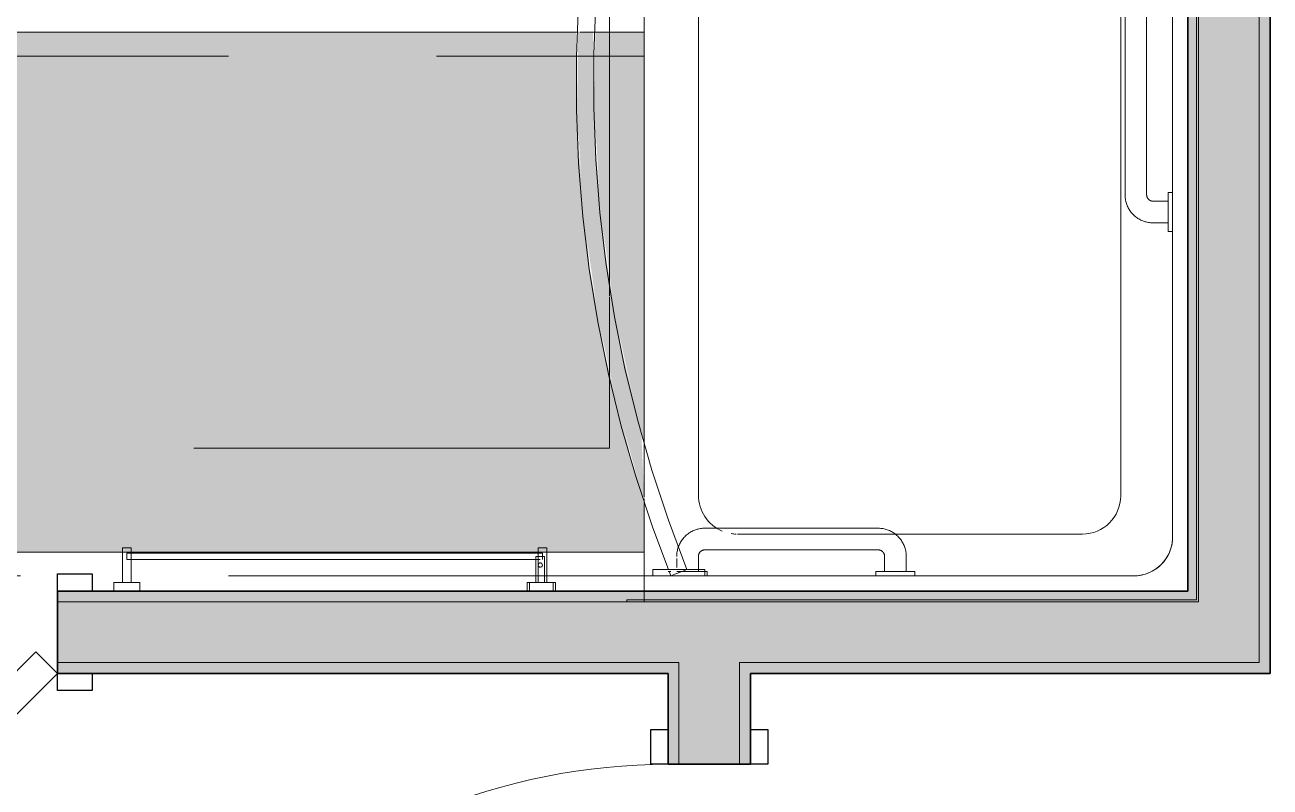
# Model space of a CAD drawing. Header units: inches. Extents: x 6 to 8416, y -388 to 6104.
# Drawn here: x 7465.8 to 7537.7, y 1083.9 to 1127.9 of the extents above; entities that cross this region are included whole.
import ezdxf

# ---------------------------------------------------------------- set-up
doc = ezdxf.new("R2010")
doc.units = ezdxf.units.IN
doc.header["$MEASUREMENT"] = 0
doc.linetypes.add('Dash 1_16_', pattern=[48, 24, -24])
doc.linetypes.add('Hidden 1_16_', pattern=[36, 24, -12])
for name, color, linetype, lineweight in [('A-DOOR', 31, 'Continuous', 18), ('A-DOOR-FRAM', 31, 'Continuous', 25), ('A-GENM', 13, 'Continuous', 18), ('A-WALL', 113, 'Continuous', 25), ('A-WALL-PATT', 111, 'Continuous', 35), ('I-WALL', 2, 'Continuous', 25), ('P-SANR-FIXT', 6, 'Continuous', 18), ('Q-SPCQ', 91, 'Continuous', 18)]:
    doc.layers.add(name, color=color, linetype=linetype, lineweight=lineweight)

# ---------------------------------------------------------------- blocks, each defined once
blk = doc.blocks.new('GM BA Shower-Unit-Tub-Prefab-ICC ADA-AM - ICC Type B_ Option A Forward_ 60_W x 32_D-2224280-LEVEL 3 - PLAN Copy 1 Copy 1')
at = {"layer": 'A-GENM'}
blk.add_line((59.375, -32), (60, -32), dxfattribs=at)
blk = doc.blocks.new('PL BA Toilet-Unit-Two Piece-ICC ADA-AM - ICC Type B_ Side Approach_ Swing Up Bar-V922-LEVEL 3 - PLAN Copy 1 Copy 1')
at = {"layer": 'A-GENM', "linetype": 'Hidden 1_16_', "lineweight": 9}
for p, q in [((0, 56), (48, 56)), ((0, 56), (0, 51.974)), ((0, 51.923), (0, 47.263)), ((0, 47.204), (0, 46.672)), ((0, 46.672), (0, 23.078))]:
    blk.add_line(p, q, dxfattribs=at)
blk = doc.blocks.new('GM Clearance-Rect-AM - 30_ x 48_  - A117 2017 Existing _ Type B _ A117 2009 _ CBC-V986-LEVEL 3 - PLAN Copy 1 Copy 1')
at = {"layer": 'A-GENM', "linetype": 'Hidden 1_16_', "lineweight": 9, "transparency": 33554560}
h = blk.add_hatch(color=256, dxfattribs=at)
h.paths.add_polyline_path([(15, -30.089), (14.75, -30.089), (14.75, -29.656), (15, -29.656), (15, -6.089), (14.75, -6.089), (14.75, -5.656), (15, -5.656), (15, 0), (11.777, -0.051), (9.674, -0.744), (3.467, -2.289), (-1.424, -3.155), (-8.171, -3.783), (-13.109, -3.896), (-15, -3.933), (-15, -48), (15, -48)])
h.paths.add_polyline_path([(8.6, 0), (-15, 0), (-15, -2.824), (-10.45, -2.869), (-4.679, -2.522), (1.585, -1.633), (7.063, -0.418), (8.205, -0.107)])
h = blk.add_hatch(color=256, dxfattribs=at)
h.paths.add_polyline_path([(15, -29.845), (15, -29.656), (14.75, -29.656), (14.75, -30.089), (15, -30.062), (15, -29.872)])
h.paths.add_polyline_path([(15, -6.062), (15, -5.656), (14.75, -5.656), (14.75, -6.089), (15, -6.089)])
h.paths.add_polyline_path([(11.922, 0), (7.953, -0.176), (3.467, -1.272), (-2.174, -2.235), (-7.811, -2.769), (-12.992, -2.9), (-15, -2.958), (-15, -3.824), (-9.98, -3.852), (-4.314, -3.486), (1.607, -2.646), (6.775, -1.493), (11.363, -0.219), (11.777, -0.051)])
at = {"layer": 'A-GENM', "linetype": 'Hidden 1_16_', "lineweight": 9}
for p, q in [((-15, -2.824), (-15, 0)), ((-15, 0), (8.6, 0)), ((8.6, 0), (-15, 0)), ((-15, 0), (-15, -2.824)), ((-15, -2.824), (-15, 0)), ((-15, 0), (8.6, 0)), ((8.6, 0), (9.023, 0)), ((9.023, 0), (8.6, 0)), ((8.6, 0), (9.023, 0)), ((9.075, 0), (11.841, 0)), ((11.841, 0), (9.075, 0)), ((9.075, 0), (11.841, 0)), ((11.922, 0), (15, 0)), ((15, 0), (11.922, 0)), ((11.922, 0), (15, 0)), ((15, 0), (15, -5.656)), ((15, -5.656), (15, 0)), ((15, 0), (15, -5.656)), ((-15, -3.378), (-15, -2.824)), ((-15, -2.824), (-15, -3.378)), ((-15, -3.378), (-15, -2.824)), ((-15, -3.714), (-15, -3.38)), ((-15, -3.38), (-15, -3.714)), ((-15, -3.714), (-15, -3.38)), ((-15, -48), (-15, -3.821)), ((-15, -3.821), (-15, -48)), ((-15, -48), (-15, -3.821)), ((15, -5.656), (15, -5.845)), ((15, -5.845), (15, -5.656)), ((15, -5.656), (15, -5.845)), ((15, -5.872), (15, -6.062)), ((15, -6.062), (15, -5.872)), ((15, -5.872), (15, -6.062)), ((15, -6.062), (15, -29.656)), ((15, -29.656), (15, -6.062)), ((15, -6.062), (15, -29.656)), ((15, -29.656), (15, -29.845)), ((15, -29.845), (15, -29.656)), ((15, -29.656), (15, -29.845)), ((15, -29.872), (15, -30.062)), ((15, -30.062), (15, -29.872)), ((15, -29.872), (15, -30.062)), ((15, -30.062), (15, -48)), ((15, -48), (15, -30.062)), ((15, -30.062), (15, -48)), ((15, -48), (-15, -48)), ((-15, -48), (15, -48)), ((15, -48), (-15, -48))]:
    blk.add_line(p, q, dxfattribs=at)
blk = doc.blocks.new('SE BA Towel Bar-AM - 2_-0_ W x 2 1_2_ D_ 48_ AFF-V987-LEVEL 3 - PLAN Copy 1 Copy 1')
at = {"layer": 'Q-SPCQ'}
for p, q in [((-12.75, 0), (-12, 0)), ((-12.75, 0), (-12, 0)), ((-12, 0), (-11.25, 0)), ((-12, 0), (-11.25, 0)), ((11.25, 0), (11.25, -0.5)), ((11.25, 0), (12, 0)), ((11.25, 0), (12, 0)), ((12, 0), (12.75, 0)), ((12, 0), (12.75, 0)), ((12.75, -0.5), (12.75, 0)), ((-12.75, 0), (-12.75, -0.5)), ((-12.75, -0.5), (-12.098, -0.5)), ((-12.25, -0.5), (-12.25, -2.5)), ((-12.25, -0.5), (-12.217, -0.5)), ((-11.859, -0.5), (-11.634, -0.5)), ((-11.783, -0.5), (-11.75, -0.5)), ((-11.75, -2), (-11.75, -0.5)), ((-11.634, -0.5), (-11.25, -0.5)), ((-11.25, -0.5), (-11.25, 0)), ((11.25, -0.5), (12, -0.5)), ((11.75, -0.5), (11.75, -2.5)), ((11.75, -0.5), (12, -0.5)), ((11.764, -0.5), (12, -0.5)), ((11.783, -0.5), (12, -0.5)), ((12, -0.5), (12.217, -0.5)), ((12, -0.5), (12.25, -0.5)), ((12, -0.5), (12.236, -0.5)), ((12, -0.5), (12.75, -0.5)), ((12.25, -2.5), (12.25, -0.5)), ((-12, -1.813), (-12, -1.819)), ((-12, -1.813), (-12, -2)), ((-12, -1.819), (-12, -1.838)), ((-12, -1.838), (-12, -1.867)), ((-12, -1.867), (-12, -1.906)), ((-12, -1.906), (-12, -1.951)), ((-12, -1.951), (-12, -2)), ((-12, -2), (-12, -2.049)), ((-12, -2), (-12, -2.049)), ((-12, -2.049), (-12, -2.094)), ((-12, -2.049), (-12, -2.094)), ((-12, -2.094), (-12, -2.133)), ((-12, -2.094), (-12, -2.133)), ((-12, -2.133), (-12, -2.162)), ((-12, -2.133), (-12, -2.162)), ((-11.683, -1.813), (-11.872, -1.813)), ((-11.75, -2.5), (-11.75, -2)), ((12, -1.813), (-11.683, -1.813)), ((12, -1.819), (12, -1.813)), ((12, -1.819), (12, -1.813)), ((12, -1.838), (12, -1.819)), ((12, -1.838), (12, -1.819)), ((12, -1.867), (12, -1.838)), ((12, -1.867), (12, -1.838)), ((12, -1.906), (12, -1.867)), ((12, -1.906), (12, -1.867)), ((12, -1.951), (12, -1.906)), ((12, -1.951), (12, -1.906)), ((12, -2), (12, -1.951)), ((12, -2), (12, -1.951)), ((12, -2.049), (12, -2)), ((12, -2.049), (12, -2)), ((12, -2.094), (12, -2.049)), ((12, -2.094), (12, -2.049)), ((12, -2.133), (12, -2.094)), ((12, -2.133), (12, -2.094)), ((12, -2.162), (12, -2.133)), ((12, -2.162), (12, -2.133)), ((-12, -2.5), (-12.25, -2.5)), ((-12, -2.5), (-12.217, -2.5)), ((-12, -2.162), (-12, -2.181)), ((-12, -2.162), (-12, -2.181)), ((-12, -2.181), (-12, -2.188)), ((-12, -2.181), (-12, -2.188)), ((-12, -2.188), (12, -2.188)), ((-11.783, -2.5), (-12, -2.5)), ((-11.75, -2.5), (-12, -2.5)), ((12, -2.5), (11.75, -2.5)), ((12, -2.5), (11.783, -2.5)), ((12, -2.181), (12, -2.162)), ((12, -2.181), (12, -2.162)), ((12, -2.188), (12, -2.181)), ((12, -2.188), (12, -2.181)), ((12.217, -2.5), (12, -2.5)), ((12.25, -2.5), (12, -2.5))]:
    blk.add_line(p, q, dxfattribs=at)
blk = doc.blocks.new('z Nested-Shower Surround-Tub-Prefab - Variable-V989-LEVEL 3 - PLAN Copy 1 Copy 1')
at = {"layer": 'A-GENM'}
for p, q in [((60, 0), (0, 0)), ((0, 0), (60, 0)), ((60, -32), (60, 0)), ((60, 0), (60, -0.625)), ((60, -0.625), (60, -32)), ((56.25, -1.5), (3.75, -1.5)), ((3.75, -1.5), (56.25, -1.5)), ((56.25, -1.5), (3.75, -1.5)), ((58.5, -29.25), (58.5, -3.75)), ((58.5, -3.75), (58.5, -29.25)), ((58.5, -29.25), (58.5, -3.75)), ((53.877, -4.5), (6.371, -4.5)), ((56.089, -6.712), (56.089, -18.5)), ((56.089, -18.5), (56.089, -26.623)), ((53.839, -28.873), (6.409, -28.873)), ((58.5, -30.75), (58.5, -29.25)), ((58.5, -29.25), (58.5, -30.75)), ((58.5, -30.75), (58.5, -29.25)), ((58.5, -32), (58.5, -30.75)), ((58.5, -30.75), (58.5, -32)), ((58.5, -32), (58.5, -30.75)), ((9.275, -32), (27.125, -32)), ((27.125, -32), (50.725, -32)), ((50.725, -32), (51.148, -32)), ((51.2, -32), (53.966, -32)), ((54.047, -32), (57.125, -32)), ((57.125, -32), (58.5, -32)), ((58.5, -32), (60, -32)), ((59.375, -32), (58.5, -32)), ((59.875, -32), (59.375, -32))]:
    blk.add_line(p, q, dxfattribs=at)
at = {"layer": 'A-GENM', "lineweight": 9}
for p, q in [((60, 0), (0, 0)), ((0, 0), (60, 0)), ((0.125, -0.125), (59.875, -0.125)), ((59.687, -0.125), (0.313, -0.125)), ((59.875, -0.125), (59.875, -33)), ((59.875, -0.625), (59.875, -0.313)), ((59.875, -32), (59.875, -0.625)), ((60, -33), (60, 0)), ((60, 0), (60, -0.625)), ((60, -0.625), (60, -32)), ((59.875, -33), (59.875, -32)), ((60, -32), (60, -33)), ((59.875, -33), (60, -33)), ((60, -33), (59.875, -33))]:
    blk.add_line(p, q, dxfattribs=at)
at = {"layer": 'A-GENM'}
for centre, radius, start, end in [((56.25, -3.75), 2.25, 69.97132, 90), ((56.25, -3.75), 2.25, 0, 90), ((56.25, -3.75), 2.25, 69.97132, 90), ((56.25, -3.75), 2.25, 65.02868, 69.97132), ((56.25, -3.75), 2.25, 65.02868, 69.97132), ((56.25, -3.75), 2.25, 24.97132, 65.02868), ((56.25, -3.75), 2.25, 24.97132, 65.02868), ((56.25, -3.75), 2.25, 20.02868, 24.97132), ((56.25, -3.75), 2.25, 20.02868, 24.97132), ((56.25, -3.75), 2.25, 0, 20.02868), ((56.25, -3.75), 2.25, 0, 20.02868), ((53.877, -6.712), 2.212, 0, 90), ((53.839, -26.623), 2.25, 350.70084, 358.17134), ((53.839, -26.623), 2.25, 270, 336.98712)]:
    blk.add_arc(centre, radius, start, end, dxfattribs=at)
blk = doc.blocks.new('z Nested-Shower Grab Bars - Variable-V727-LEVEL 3 - PLAN Copy 1 Copy 1')
at = {"layer": 'A-GENM', "linetype": 'Dash 1_16_', "lineweight": 9}
for p, q in [((34.875, 0), (34.875, -0.25)), ((37.125, 0), (34.875, 0)), ((37.125, 0), (34.875, 0)), ((34.875, 0), (34.875, -0.25)), ((37.125, 0), (34.875, 0)), ((37.125, 0), (34.875, 0)), ((34.875, -0.25), (35.687, -0.25)), ((34.875, -0.25), (35.687, -0.25)), ((34.875, -0.25), (35.687, -0.25)), ((34.875, -0.25), (37.125, -0.25)), ((35.375, -0.25), (35.375, -1.125)), ((35.688, -0.25), (35.375, -0.25)), ((35.688, -0.25), (35.375, -0.25)), ((35.375, -0.25), (35.375, -1.125)), ((35.688, -0.25), (35.375, -0.25)), ((36.625, -0.25), (35.375, -0.25)), ((35.838, -0.25), (35.688, -0.25)), ((36.313, -0.25), (35.688, -0.25)), ((36.313, -0.25), (35.688, -0.25)), ((36, -0.25), (35.838, -0.25)), ((36.162, -0.25), (36, -0.25)), ((36.313, -0.25), (36.162, -0.25)), ((36.313, -0.25), (37.125, -0.25)), ((36.313, -0.25), (37.125, -0.25)), ((36.625, -0.25), (36.313, -0.25)), ((36.625, -0.25), (36.313, -0.25)), ((36.313, -0.25), (37.125, -0.25)), ((36.625, -0.25), (36.313, -0.25)), ((36.625, -1.125), (36.625, -0.25)), ((36.625, -1.125), (36.625, -0.25)), ((37.125, -0.25), (37.125, 0)), ((37.125, -0.25), (37.125, 0)), ((35, -1.5), (13, -1.5)), ((35, -1.5), (13, -1.5)), ((13, -2.75), (35, -2.75)), ((13, -2.75), (35, -2.75)), ((57, -14.875), (56.75, -14.875)), ((56.75, -14.875), (56.75, -17.125)), ((56.75, -14.875), (56.75, -15.687)), ((57, -17.125), (57, -14.875)), ((57, -17.125), (57, -14.875)), ((56.75, -15.375), (55.875, -15.375)), ((56.75, -16.625), (56.75, -15.375)), ((56.75, -15.688), (56.75, -15.375)), ((56.75, -16.313), (56.75, -15.688)), ((56.75, -16.313), (56.75, -17.125)), ((56.75, -16.625), (56.75, -16.313)), ((54.25, -17), (54.25, -27)), ((55.5, -27), (55.5, -17)), ((55.875, -16.625), (56.75, -16.625)), ((56.75, -17.125), (57, -17.125)), ((57, -26.875), (56.75, -26.875)), ((56.75, -26.875), (56.75, -27.709)), ((56.75, -26.875), (56.75, -27.687)), ((57, -27.709), (57, -26.875)), ((57, -27.709), (57, -26.875)), ((56.75, -27.375), (55.875, -27.375)), ((56.75, -27.688), (56.75, -27.375)), ((56.75, -27.688), (56.75, -27.375)), ((56.75, -27.838), (56.75, -27.688)), ((56.75, -27.838), (56.75, -27.688)), ((56.75, -28), (56.75, -27.838)), ((56.75, -28), (56.75, -27.838)), ((56.75, -28.162), (56.75, -28)), ((56.75, -28.162), (56.75, -28)), ((57, -28), (57, -27.749)), ((57, -28), (57, -27.749)), ((55.472, -28.574), (55.535, -28.589)), ((55.728, -28.618), (55.792, -28.623)), ((55.998, -28.625), (56.516, -28.625)), ((56.75, -28.313), (56.75, -28.162)), ((56.75, -28.313), (56.75, -28.162)), ((56.75, -28.442), (56.75, -28.313)), ((56.75, -28.442), (56.75, -28.313)), ((56.75, -28.541), (56.75, -28.442)), ((56.75, -28.541), (56.75, -28.442)), ((56.75, -28.604), (56.75, -28.541)), ((56.75, -28.604), (56.75, -28.541)), ((56.75, -28.625), (56.75, -28.604)), ((56.75, -28.625), (56.75, -28.604)), ((57, -28.291), (57, -28.113)), ((57, -28.291), (57, -28.113)), ((57, -28.503), (57, -28.291)), ((57, -28.503), (57, -28.291)), ((57, -28.795), (57, -28.563)), ((57, -28.795), (57, -28.563)), ((56.75, -28.974), (56.75, -29.087)), ((56.75, -28.974), (56.75, -29.087)), ((56.75, -29.087), (56.75, -29.125)), ((56.75, -29.087), (56.75, -29.125)), ((57, -29.087), (57, -28.974)), ((57, -29.087), (57, -28.974)), ((57, -29.125), (57, -29.087)), ((57, -29.125), (57, -29.087))]:
    blk.add_line(p, q, dxfattribs=at)
at = {"layer": 'A-GENM', "linetype": 'Dash 1_16_', "lineweight": 9, "flags": 128}
for points in [[(35.375, -1.125), (35.375, -1.14), (35.374, -1.155), (35.372, -1.17), (35.37, -1.185), (35.368, -1.2), (35.364, -1.214), (35.36, -1.229), (35.356, -1.243), (35.351, -1.257), (35.345, -1.271), (35.339, -1.285), (35.333, -1.298), (35.325, -1.311), (35.318, -1.324), (35.31, -1.337), (35.301, -1.349), (35.292, -1.361), (35.282, -1.372), (35.272, -1.383), (35.261, -1.394), (35.25, -1.404), (35.239, -1.414), (35.227, -1.423), (35.215, -1.432), (35.203, -1.441), (35.19, -1.448), (35.177, -1.456), (35.163, -1.463), (35.15, -1.469), (35.136, -1.475), (35.122, -1.48), (35.108, -1.484), (35.093, -1.488), (35.078, -1.492), (35.064, -1.495), (35.049, -1.497), (35.034, -1.498), (35.019, -1.5), (35.004, -1.5), (35, -1.5)], [(35, -2.75), (35.065, -2.749), (35.13, -2.745), (35.195, -2.738), (35.259, -2.729), (35.323, -2.718), (35.386, -2.703), (35.449, -2.687), (35.511, -2.668), (35.572, -2.646), (35.633, -2.622), (35.692, -2.595), (35.75, -2.566), (35.807, -2.535), (35.863, -2.502), (35.918, -2.466), (35.97, -2.428), (36.022, -2.389), (36.072, -2.347), (36.119, -2.303), (36.166, -2.257), (36.21, -2.21), (36.252, -2.16), (36.293, -2.109), (36.331, -2.057), (36.367, -2.003), (36.401, -1.948), (36.433, -1.891), (36.463, -1.833), (36.49, -1.774), (36.515, -1.714), (36.537, -1.653), (36.557, -1.591), (36.574, -1.528), (36.589, -1.465), (36.601, -1.401), (36.611, -1.337), (36.618, -1.272), (36.623, -1.208), (36.625, -1.143), (36.625, -1.125)], [(35.375, -1.125), (35.375, -1.14), (35.374, -1.155), (35.372, -1.17), (35.37, -1.185), (35.368, -1.2), (35.364, -1.214), (35.36, -1.229), (35.356, -1.243), (35.351, -1.257), (35.345, -1.271), (35.339, -1.285), (35.333, -1.298), (35.325, -1.311), (35.318, -1.324), (35.31, -1.337), (35.301, -1.349), (35.292, -1.361), (35.282, -1.372), (35.272, -1.383), (35.261, -1.394), (35.25, -1.404), (35.239, -1.414), (35.227, -1.423), (35.215, -1.432), (35.203, -1.441), (35.19, -1.448), (35.177, -1.456), (35.163, -1.463), (35.15, -1.469), (35.136, -1.475), (35.122, -1.48), (35.108, -1.484), (35.093, -1.488), (35.078, -1.492), (35.064, -1.495), (35.049, -1.497), (35.034, -1.498), (35.019, -1.5), (35.004, -1.5), (35, -1.5)], [(35, -2.75), (35.065, -2.749), (35.13, -2.745), (35.195, -2.738), (35.259, -2.729), (35.323, -2.718), (35.386, -2.703), (35.449, -2.687), (35.511, -2.668), (35.572, -2.646), (35.633, -2.622), (35.692, -2.595), (35.75, -2.566), (35.807, -2.535), (35.863, -2.502), (35.918, -2.466), (35.97, -2.428), (36.022, -2.389), (36.072, -2.347), (36.119, -2.303), (36.166, -2.257), (36.21, -2.21), (36.252, -2.16), (36.293, -2.109), (36.331, -2.057), (36.367, -2.003), (36.401, -1.948), (36.433, -1.891), (36.463, -1.833), (36.49, -1.774), (36.515, -1.714), (36.537, -1.653), (36.557, -1.591), (36.574, -1.528), (36.589, -1.465), (36.601, -1.401), (36.611, -1.337), (36.618, -1.272), (36.623, -1.208), (36.625, -1.143), (36.625, -1.125)], [(55.875, -15.375), (55.81, -15.376), (55.745, -15.38), (55.68, -15.387), (55.616, -15.396), (55.552, -15.407), (55.489, -15.422), (55.426, -15.438), (55.364, -15.457), (55.303, -15.479), (55.242, -15.503), (55.183, -15.53), (55.125, -15.559), (55.068, -15.59), (55.012, -15.623), (54.957, -15.659), (54.905, -15.697), (54.853, -15.736), (54.803, -15.778), (54.756, -15.822), (54.709, -15.868), (54.665, -15.915), (54.623, -15.965), (54.582, -16.016), (54.544, -16.068), (54.508, -16.122), (54.474, -16.177), (54.442, -16.234), (54.412, -16.292), (54.385, -16.351), (54.36, -16.411), (54.338, -16.472), (54.318, -16.534), (54.301, -16.597), (54.286, -16.66), (54.274, -16.724), (54.264, -16.788), (54.257, -16.853), (54.252, -16.917), (54.25, -16.982), (54.25, -17)], [(55.5, -17), (55.5, -16.985), (55.501, -16.97), (55.503, -16.955), (55.505, -16.94), (55.507, -16.925), (55.511, -16.911), (55.515, -16.896), (55.519, -16.882), (55.524, -16.868), (55.53, -16.854), (55.536, -16.84), (55.542, -16.827), (55.55, -16.814), (55.557, -16.801), (55.565, -16.788), (55.574, -16.776), (55.583, -16.764), (55.593, -16.753), (55.603, -16.742), (55.614, -16.731), (55.625, -16.721), (55.636, -16.711), (55.648, -16.702), (55.66, -16.693), (55.672, -16.684), (55.685, -16.677), (55.698, -16.669), (55.712, -16.662), (55.725, -16.656), (55.739, -16.65), (55.753, -16.645), (55.767, -16.641), (55.782, -16.637), (55.797, -16.633), (55.811, -16.63), (55.826, -16.628), (55.841, -16.627), (55.856, -16.625), (55.871, -16.625), (55.875, -16.625)], [(54.25, -27), (54.251, -27.065), (54.255, -27.13), (54.262, -27.195), (54.271, -27.259), (54.282, -27.323), (54.297, -27.386), (54.313, -27.449), (54.332, -27.511), (54.354, -27.572), (54.378, -27.633), (54.405, -27.692), (54.434, -27.75), (54.465, -27.807), (54.498, -27.863), (54.534, -27.918), (54.572, -27.97), (54.611, -28.022), (54.653, -28.072), (54.697, -28.119), (54.743, -28.166), (54.79, -28.21), (54.84, -28.252), (54.891, -28.293), (54.943, -28.331), (54.997, -28.367), (55.052, -28.401), (55.109, -28.433), (55.167, -28.463), (55.226, -28.49), (55.286, -28.515)], [(55.875, -27.375), (55.86, -27.375), (55.845, -27.374), (55.83, -27.372), (55.815, -27.37), (55.8, -27.368), (55.786, -27.364), (55.771, -27.36), (55.757, -27.356), (55.743, -27.351), (55.729, -27.345), (55.715, -27.339), (55.702, -27.333), (55.689, -27.325), (55.676, -27.318), (55.663, -27.31), (55.651, -27.301), (55.639, -27.292), (55.628, -27.282), (55.617, -27.272), (55.606, -27.261), (55.596, -27.25), (55.586, -27.239), (55.577, -27.227), (55.568, -27.215), (55.559, -27.203), (55.552, -27.19), (55.544, -27.177), (55.537, -27.163), (55.531, -27.15), (55.525, -27.136), (55.52, -27.122), (55.516, -27.108), (55.512, -27.093), (55.508, -27.078), (55.505, -27.064), (55.503, -27.049), (55.502, -27.034), (55.5, -27.019), (55.5, -27.004), (55.5, -27)], [(55.286, -28.515), (55.347, -28.537), (55.409, -28.557), (55.472, -28.574)], [(55.535, -28.589), (55.599, -28.601), (55.663, -28.611), (55.728, -28.618)], [(55.792, -28.623), (55.857, -28.625), (55.875, -28.625)]]:
    blk.add_lwpolyline(points, dxfattribs=at)
blk = doc.blocks.new('z Nested-Clearance-Shower-AM - Tub_Shower - ICC Type B - Option A_ Forward-V427-LEVEL 3 - PLAN Copy 1 Copy 1')
at = {"layer": 'A-GENM', "linetype": 'Hidden 1_16_', "lineweight": 9}
for p, q in [((0, -48), (0, 0)), ((0, 0), (30, 0)), ((30, 0), (30, -48)), ((15, -37.75), (11.25, -41.5)), ((11.25, -41.5), (15, -37.75)), ((18.75, -41.5), (15, -37.75)), ((15, -37.75), (16.187, -38.937)), ((16.187, -38.937), (18.75, -41.5)), ((11.25, -41.5), (12.664, -42.914)), ((12.664, -42.914), (11.25, -41.5)), ((12.664, -42.914), (14, -41.578)), ((14, -41.578), (13.602, -41.977)), ((14, -41.578), (14, -47)), ((14, -42.375), (14, -41.578)), ((16, -47), (16, -41.578)), ((16, -41.578), (17.336, -42.914)), ((16, -41.578), (16, -41.825)), ((17.336, -42.914), (18.75, -41.5)), ((18.75, -41.5), (18.43, -41.82)), ((13.602, -41.977), (12.664, -42.914)), ((14, -47), (14, -42.375)), ((16, -41.953), (16, -47)), ((17.336, -42.914), (16.25, -41.828)), ((18.125, -42.125), (17.336, -42.914)), ((14, -47), (16, -47)), ((16, -47), (14, -47)), ((30, -48), (0, -48))]:
    blk.add_line(p, q, dxfattribs=at)
blk = doc.blocks.new('SE BA Shower Curtain Rod-AM - 1_ Dia__ 76_ AFF-V695-LEVEL 3 - PLAN Copy 1 Copy 1')
at = {"layer": 'Q-SPCQ'}
for p, q in [((57, 1.5), (56.625, 1.5)), ((56.625, 1.5), (56.625, -1.5)), ((56.625, 1.5), (56.625, 0.75)), ((57, 0.75), (57, 1.5)), ((57, -1.5), (57, 1.5)), ((56.625, 0.75), (56.625, 0.391)), ((57, -0.75), (57, 0.75)), ((56.652, 0.402), (56.627, 0.464)), ((56.652, 0.402), (56.627, 0.464)), ((56.682, 0.328), (56.652, 0.402)), ((56.682, 0.328), (56.652, 0.402)), ((56.72, 0.232), (56.682, 0.328)), ((56.72, 0.232), (56.682, 0.328)), ((56.765, 0.12), (56.72, 0.232)), ((56.905, -0.232), (56.72, 0.232)), ((56.812, 0), (56.765, 0.12)), ((56.786, -0.544), (56.998, -0.464)), ((56.86, -0.12), (56.812, 0)), ((56.905, -0.232), (56.86, -0.12)), ((56.943, -0.328), (56.905, -0.232)), ((56.943, -0.328), (56.905, -0.232)), ((56.973, -0.402), (56.943, -0.328)), ((56.973, -0.402), (56.943, -0.328)), ((56.991, -0.449), (56.973, -0.402)), ((56.998, -0.464), (56.973, -0.402)), ((56.998, -0.464), (56.991, -0.449)), ((56.625, -0.75), (56.625, -1.5)), ((57, -1.5), (57, -0.75)), ((56.625, -1.5), (57, -1.5))]:
    blk.add_line(p, q, dxfattribs=at)
at = {"layer": 'Q-SPCQ', "flags": 128}
for points in [[(56.625, 0.464), (53.782, -0.604), (50.896, -1.558), (47.974, -2.395), (45.022, -3.115), (42.042, -3.716), (39.041, -4.198), (36.024, -4.56), (32.994, -4.8), (29.957, -4.919), (26.917, -4.916), (23.881, -4.792), (20.851, -4.547), (17.834, -4.181), (14.834, -3.694), (11.856, -3.088), (8.904, -2.363), (5.984, -1.52), (3.099, -0.562), (0.375, 0.464)], [(0.375, -0.604), (2.885, -1.547), (5.809, -2.513), (8.769, -3.362), (11.761, -4.091), (14.779, -4.7), (17.82, -5.189), (20.877, -5.555), (23.947, -5.798), (27.024, -5.919), (30.103, -5.916), (33.18, -5.791), (36.25, -5.542), (39.306, -5.171), (42.346, -4.678), (45.364, -4.063), (48.354, -3.329), (51.313, -2.475), (54.235, -1.504), (56.625, -0.605)]]:
    blk.add_lwpolyline(points, dxfattribs=at)
blk = doc.blocks.new('SE BA Robe Hook-AM - Robe Hook-V697-LEVEL 3 - PLAN Copy 1 Copy 1')
at = {"layer": 'Q-SPCQ'}
for p, q in [((-0.75, 0), (0, 0)), ((0, 0), (0.75, 0)), ((-0.75, 0), (-0.75, -0.5)), ((-0.75, -0.5), (0, -0.5)), ((-0.25, -0.5), (-0.25, -2)), ((-0.25, -0.5), (0, -0.5)), ((-0.236, -0.5), (0, -0.5)), ((-0.217, -0.5), (0, -0.5)), ((0, -0.5), (0.217, -0.5)), ((0, -0.5), (0.25, -0.5)), ((0, -0.5), (0.236, -0.5)), ((0, -0.5), (0.75, -0.5)), ((0.25, -2), (0.25, -0.5)), ((0.75, -0.5), (0.75, 0)), ((0, -2), (-0.25, -2)), ((0, -2), (-0.217, -2)), ((0.217, -2), (0, -2)), ((0.25, -2), (0, -2))]:
    blk.add_line(p, q, dxfattribs=at)
for start, end in [(360, 180), (135, 150), (120, 135), (15, 120), (150, 180), (180, 360), (180, 225), (225, 240), (240, 255), (255, 0), (0, 15)]:
    blk.add_arc((0, -1.5), 0.125, start, end, dxfattribs=at)
blk = doc.blocks.new('Unit-Single-Flush-ICC ADA-AM - 36_ x 84_-NR _U-BA _ BATH_-V125-LEVEL 3 - PLAN Copy 1 Copy 1')
at = {"layer": 'A-DOOR'}
for p, q in [((16.763, -1.138), (-8.693, -26.593)), ((16.763, -1.138), (18, -2.375)), ((18, -2.375), (-7.456, -27.831)), ((-8.693, -26.593), (-7.456, -27.831))]:
    blk.add_line(p, q, dxfattribs=at)
at = {"layer": 'A-DOOR', "lineweight": 9}
blk.add_arc((18, -2.375), 36, 180, 225, dxfattribs=at)
at = {"layer": 'A-DOOR-FRAM'}
for p, q in [((-20, 2.375), (-20, 3.375)), ((-20, 3.375), (-18, 3.375)), ((-18, 3.375), (-18, 2.375)), ((18, 2.375), (18, 3.375)), ((18, 3.375), (20, 3.375)), ((20, 3.375), (20, 2.375)), ((-18, 2.375), (-20, 2.375)), ((20, 2.375), (18, 2.375)), ((-20, -2.375), (-18, -2.375)), ((-20, -3.375), (-20, -2.375)), ((-18, -2.375), (-18, -3.375)), ((18, -2.375), (20, -2.375)), ((18, -3.375), (18, -2.375)), ((20, -2.375), (20, -3.375)), ((-18, -3.375), (-20, -3.375)), ((20, -3.375), (18, -3.375))]:
    blk.add_line(p, q, dxfattribs=at)
at = {"layer": 'A-DOOR-FRAM', "lineweight": 18}
for p, q in [((-20, 3.375), (-18, 3.375)), ((-20, 3.375), (-20, 2.375)), ((-18, 3.375), (-18, 2.375)), ((18, 3.375), (20, 3.375)), ((18, 3.375), (18, 2.375)), ((20, 3.375), (20, 2.375)), ((-18, 2.375), (-20, 2.375)), ((20, 2.375), (18, 2.375)), ((-20, -3.375), (-20, -2.375)), ((-20, -2.375), (-18, -2.375)), ((-18, -3.375), (-18, -2.375)), ((18, -3.375), (18, -2.375)), ((18, -2.375), (20, -2.375)), ((20, -3.375), (20, -2.375)), ((-18, -3.375), (-20, -3.375)), ((20, -3.375), (18, -3.375))]:
    blk.add_line(p, q, dxfattribs=at)
blk = doc.blocks.new('Unit-Single-Flush-ICC ADA-AM - 36_ x 84_-NR _U-BE _ BED_-6492530-LEVEL 3 - PLAN Copy 1 Copy 1')
at = {"layer": 'A-DOOR'}
for p, q in [((16.25, -2.375), (18, -2.375)), ((16.25, -2.375), (16.25, -38.375)), ((18, -2.375), (18, -38.375)), ((16.25, -38.375), (18, -38.375))]:
    blk.add_line(p, q, dxfattribs=at)
at = {"layer": 'A-DOOR', "lineweight": 9}
blk.add_arc((18, -2.375), 36, 180, 270, dxfattribs=at)
at = {"layer": 'A-DOOR-FRAM'}
for p, q in [((-20, 2.375), (-20, 3.375)), ((-20, 3.375), (-18, 3.375)), ((-18, 3.375), (-18, 2.375)), ((18, 2.375), (18, 3.375)), ((18, 3.375), (20, 3.375)), ((20, 3.375), (20, 2.375)), ((-18, 2.375), (-20, 2.375)), ((20, 2.375), (18, 2.375)), ((-20, -2.375), (-18, -2.375)), ((-20, -3.375), (-20, -2.375)), ((-18, -2.375), (-18, -3.375)), ((18, -2.375), (20, -2.375)), ((18, -3.375), (18, -2.375)), ((20, -2.375), (20, -3.375)), ((-18, -3.375), (-20, -3.375)), ((20, -3.375), (18, -3.375))]:
    blk.add_line(p, q, dxfattribs=at)
at = {"layer": 'A-DOOR-FRAM', "lineweight": 18}
for p, q in [((-20, 3.375), (-18, 3.375)), ((-20, 3.375), (-20, 2.375)), ((-18, 3.375), (-18, 2.375)), ((18, 3.375), (20, 3.375)), ((18, 3.375), (18, 2.375)), ((20, 3.375), (20, 2.375)), ((-18, 2.375), (-20, 2.375)), ((20, 2.375), (18, 2.375)), ((-20, -3.375), (-20, -2.375)), ((-20, -2.375), (-18, -2.375)), ((-18, -3.375), (-18, -2.375)), ((18, -3.375), (18, -2.375)), ((18, -2.375), (20, -2.375)), ((20, -3.375), (20, -2.375)), ((-18, -3.375), (-20, -3.375)), ((20, -3.375), (18, -3.375))]:
    blk.add_line(p, q, dxfattribs=at)

msp = doc.modelspace()

# ---------------------------------------------------------------- hatches: boundary and pattern name
at = {"layer": 'A-WALL-PATT', "transparency": 33554560}
msp.add_hatch(color=10, dxfattribs=at).paths.add_polyline_path([(7537.04033733, 1090.43577679), (7537.66533733, 1090.43577679), (7537.66533733, 1235.18577679), (7537.04033733, 1235.18577679), (7537.04033733, 1091.06077679)])
at = {"layer": 'A-WALL-PATT', "lineweight": 25, "transparency": 33554560}
h = msp.add_hatch(color=10, dxfattribs=at)
h.paths.add_polyline_path([(7533.54033733, 1094.56077679), (7533.54033733, 1154.56077679), (7532.91533733, 1154.56077679), (7532.91533733, 1094.56077679)])
h.paths.add_polyline_path([(7532.91533733, 1158.06077679), (7533.54033733, 1158.06077679), (7533.54033733, 1167.56077679), (7532.91533733, 1167.56077679)])
h.paths.add_polyline_path([(7533.54033733, 1171.06077679), (7533.54033733, 1231.06077679), (7532.91533733, 1231.06077679), (7532.91533733, 1171.06077679)])
at = {"layer": 'A-WALL-PATT', "transparency": 33554560}
h = msp.add_hatch(color=10, dxfattribs=at)
h.paths.add_polyline_path([(7532.91533733, 1094.56077679), (7532.91533733, 1095.18577679), (7467.66533733, 1095.18577679), (7467.66533733, 1094.56077679), (7530.94178685, 1094.56077679)])
h.paths.add_polyline_path([(7431.66533733, 1094.56077679), (7431.66533733, 1095.18577679), (7427.04033733, 1095.18577679), (7427.04033733, 1094.56077679)])
h.paths.add_polyline_path([(7423.54033733, 1094.56077679), (7423.54033733, 1095.18577679), (7398.29033733, 1095.18577679), (7398.29033733, 1094.56077679)])
at = {"layer": 'A-WALL-PATT', "lineweight": 25, "transparency": 33554560}
h = msp.add_hatch(color=10, dxfattribs=at)
h.paths.add_polyline_path([(7503.54033733, 1090.43577679), (7503.54033733, 1091.06077679), (7467.66533733, 1091.06077679), (7467.66533733, 1090.43577679), (7502.91533733, 1090.43577679)])
h.paths.add_polyline_path([(7532.91533733, 1090.43577679), (7537.04033733, 1090.43577679), (7537.04033733, 1091.06077679), (7507.04033733, 1091.06077679), (7507.04033733, 1090.43577679), (7530.94178685, 1090.43577679)])
h.paths.add_polyline_path([(7431.66533733, 1090.43577679), (7431.66533733, 1091.06077679), (7394.16533733, 1091.06077679), (7394.16533733, 1090.43577679)])
h = msp.add_hatch(color=10, dxfattribs=at)
h.paths.add_polyline_path([(7503.54033733, 995.18577679), (7503.54033733, 1000.43577679), (7502.91533733, 1000.29106081), (7502.91533733, 995.18577679)])
h.paths.add_polyline_path([(7503.54033733, 1036.43577679), (7503.54033733, 1041.06077679), (7502.91533733, 1041.06077679), (7502.91533733, 1036.43577679)])
h.paths.add_polyline_path([(7502.91533733, 1044.56077679), (7503.54033733, 1044.56077679), (7503.54033733, 1049.18577679), (7502.91533733, 1049.18577679), (7502.91533733, 1045.18577679)])
h.paths.add_polyline_path([(7502.91533733, 1085.18577679), (7503.54033733, 1085.18577679), (7503.54033733, 1090.43577679), (7502.91533733, 1090.43577679), (7502.91533733, 1088.85893581)])
at = {"layer": 'A-WALL-PATT', "transparency": 33554560}
h = msp.add_hatch(color=10, dxfattribs=at)
h.paths.add_polyline_path([(7507.04033733, 995.18577679), (7507.66533733, 995.18577679), (7507.66533733, 1000.43577679), (7507.04033733, 1000.29106081)])
h.paths.add_polyline_path([(7507.04033733, 1036.43577679), (7507.66533733, 1036.43577679), (7507.66533733, 1049.18577679), (7507.04033733, 1049.18577679), (7507.04033733, 1039.65456081)])
h.paths.add_polyline_path([(7507.66533733, 1085.18577679), (7507.66533733, 1090.43577679), (7507.04033733, 1090.43577679), (7507.04033733, 1085.18577679)])
at = {"layer": 'I-WALL', "transparency": 33554560}
msp.add_hatch(color=10, dxfattribs=at).paths.add_polyline_path([(7533.54033733, 1091.06077679), (7537.04033733, 1091.06077679), (7537.04033733, 1234.56077679), (7533.54033733, 1234.56077679), (7533.54033733, 1094.56077679)])
h = msp.add_hatch(color=10, dxfattribs=at)
h.paths.add_polyline_path([(7533.54033733, 1091.06077679), (7533.54033733, 1094.56077679), (7467.66533733, 1094.56077679), (7467.66533733, 1091.06077679), (7532.91533733, 1091.06077679)])
h.paths.add_polyline_path([(7431.66533733, 1091.06077679), (7431.66533733, 1094.56077679), (7394.79033733, 1094.56077679), (7394.79033733, 1091.06077679)])
h = msp.add_hatch(color=10, dxfattribs=at)
h.paths.add_polyline_path([(7507.04033733, 994.56077679), (7507.04033733, 1000.43577679), (7503.54033733, 1000.29106081), (7503.54033733, 994.56077679)])
h.paths.add_polyline_path([(7507.04033733, 1036.43577679), (7507.04033733, 1049.18577679), (7503.54033733, 1049.18577679), (7503.54033733, 1036.43577679)])
h.paths.add_polyline_path([(7507.04033733, 1085.18577679), (7507.04033733, 1091.06077679), (7503.54033733, 1091.06077679), (7503.54033733, 1085.18577679)])

# ---------------------------------------------------------------- linework, layer by layer
at = {"layer": 'A-WALL', "lineweight": 9}
for p, q in [((7537.04033733, 1091.06077679), (7537.04033733, 1234.56077679)), ((7533.54033733, 1094.56077679), (7533.54033733, 1154.56077679)), ((7533.54033733, 1094.56077679), (7467.66533733, 1094.56077679)), ((7503.54033733, 1091.06077679), (7467.66533733, 1091.06077679)), ((7503.54033733, 1091.06077679), (7503.54033733, 1085.18577679)), ((7537.04033733, 1091.06077679), (7507.04033733, 1091.06077679)), ((7507.04033733, 1085.18577679), (7507.04033733, 1091.06077679))]:
    msp.add_line(p, q, dxfattribs=at)
at = {"layer": 'I-WALL', "lineweight": 35}
for p, q in [((7537.66533733, 1090.43577679), (7537.66533733, 1235.18577679)), ((7532.91533733, 1153.93577679), (7532.91533733, 1095.18577679)), ((7532.91533733, 1095.18577679), (7467.66533733, 1095.18577679)), ((7467.66533733, 1095.18577679), (7467.66533733, 1090.43577679)), ((7467.66533733, 1090.43577679), (7502.91533733, 1090.43577679)), ((7502.91533733, 1090.43577679), (7502.91533733, 1085.18577679)), ((7507.66533733, 1090.43577679), (7537.66533733, 1090.43577679)), ((7507.66533733, 1085.18577679), (7507.66533733, 1090.43577679)), ((7502.91533733, 1085.18577679), (7507.66533733, 1085.18577679))]:
    msp.add_line(p, q, dxfattribs=at)

# ---------------------------------------------------------------- block references
at = {"layer": 'A-DOOR'}
msp.add_blockref('Unit-Single-Flush-ICC ADA-AM - 36_ x 84_-NR _U-BA _ BATH_-V125-LEVEL 3 - PLAN Copy 1 Copy 1', (7449.66533733, 1092.81077679), dxfattribs=at)
at = {"layer": 'A-DOOR', "rotation": 269.9999999999972}
msp.add_blockref('Unit-Single-Flush-ICC ADA-AM - 36_ x 84_-NR _U-BE _ BED_-6492530-LEVEL 3 - PLAN Copy 1 Copy 1', (7505.29033733, 1067.18577679), dxfattribs=at)
at = {"layer": 'A-GENM', "lineweight": 9, "rotation": 269.9999999999993}
msp.add_blockref('z Nested-Shower Surround-Tub-Prefab - Variable-V989-LEVEL 3 - PLAN Copy 1 Copy 1', (7533.54033733, 1154.56077679), dxfattribs=at)
at = {"layer": 'A-GENM', "rotation": 269.9999999999993}
msp.add_blockref('GM BA Shower-Unit-Tub-Prefab-ICC ADA-AM - ICC Type B_ Option A Forward_ 60_W x 32_D-2224280-LEVEL 3 - PLAN Copy 1 Copy 1', (7533.54033733, 1154.56077679), dxfattribs=at)
at = {"layer": 'A-GENM', "linetype": 'Dash 1_16_', "lineweight": 9, "rotation": 269.9999999999993}
msp.add_blockref('z Nested-Shower Grab Bars - Variable-V727-LEVEL 3 - PLAN Copy 1 Copy 1', (7532.04033733, 1153.06077679), dxfattribs=at)
at = {"layer": 'A-GENM', "linetype": 'Hidden 1_16_', "lineweight": 9}
for name, p, rotation in [('GM Clearance-Rect-AM - 30_ x 48_  - A117 2017 Existing _ Type B _ A117 2009 _ CBC-V986-LEVEL 3 - PLAN Copy 1 Copy 1', (7501.54033733, 1112.43577679), 269.9999999999997), ('z Nested-Clearance-Shower-AM - Tub_Shower - ICC Type B - Option A_ Forward-V427-LEVEL 3 - PLAN Copy 1 Copy 1', (7501.54033733, 1126.06077679), 269.9999999999993)]:
    msp.add_blockref(name, p, dxfattribs=dict(at, rotation=rotation))
at = {"layer": 'P-SANR-FIXT', "rotation": 180}
msp.add_blockref('PL BA Toilet-Unit-Two Piece-ICC ADA-AM - ICC Type B_ Side Approach_ Swing Up Bar-V922-LEVEL 3 - PLAN Copy 1 Copy 1', (7499.54033733, 1159.43577679), dxfattribs=at)
at = {"layer": 'Q-SPCQ'}
for name, p, rotation in [('SE BA Shower Curtain Rod-AM - 1_ Dia__ 76_ AFF-V695-LEVEL 3 - PLAN Copy 1 Copy 1', (7503.54033733, 1153.06077679), 269.9999999999993), ('SE BA Towel Bar-AM - 2_-0_ W x 2 1_2_ D_ 48_ AFF-V987-LEVEL 3 - PLAN Copy 1 Copy 1', (7483.66795983, 1095.18577679), 180), ('SE BA Robe Hook-AM - Robe Hook-V697-LEVEL 3 - PLAN Copy 1 Copy 1', (7495.54033733, 1095.18577679), 180)]:
    msp.add_blockref(name, p, dxfattribs=dict(at, rotation=rotation))

doc.saveas('drawing.dxf')
